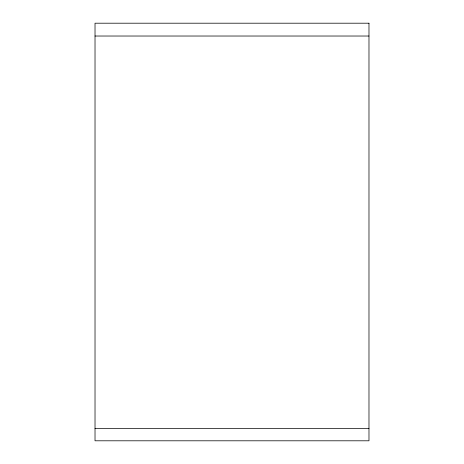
<?xml version="1.0" encoding="UTF-8"?>
<svg xmlns="http://www.w3.org/2000/svg" width="464" height="464" viewBox="0 0 464 464"><rect width="100%" height="100%" fill="white"/><g stroke="black" fill="none" stroke-linecap="round" stroke-linejoin="round"><path stroke-width="0.7" d="M95.021 36.024L368.979 36.024M95.021 428.487L368.979 428.487M368.979 23.2L95.021 23.2L95.021 440.8L368.979 440.8L368.979 23.2"/></g></svg>
